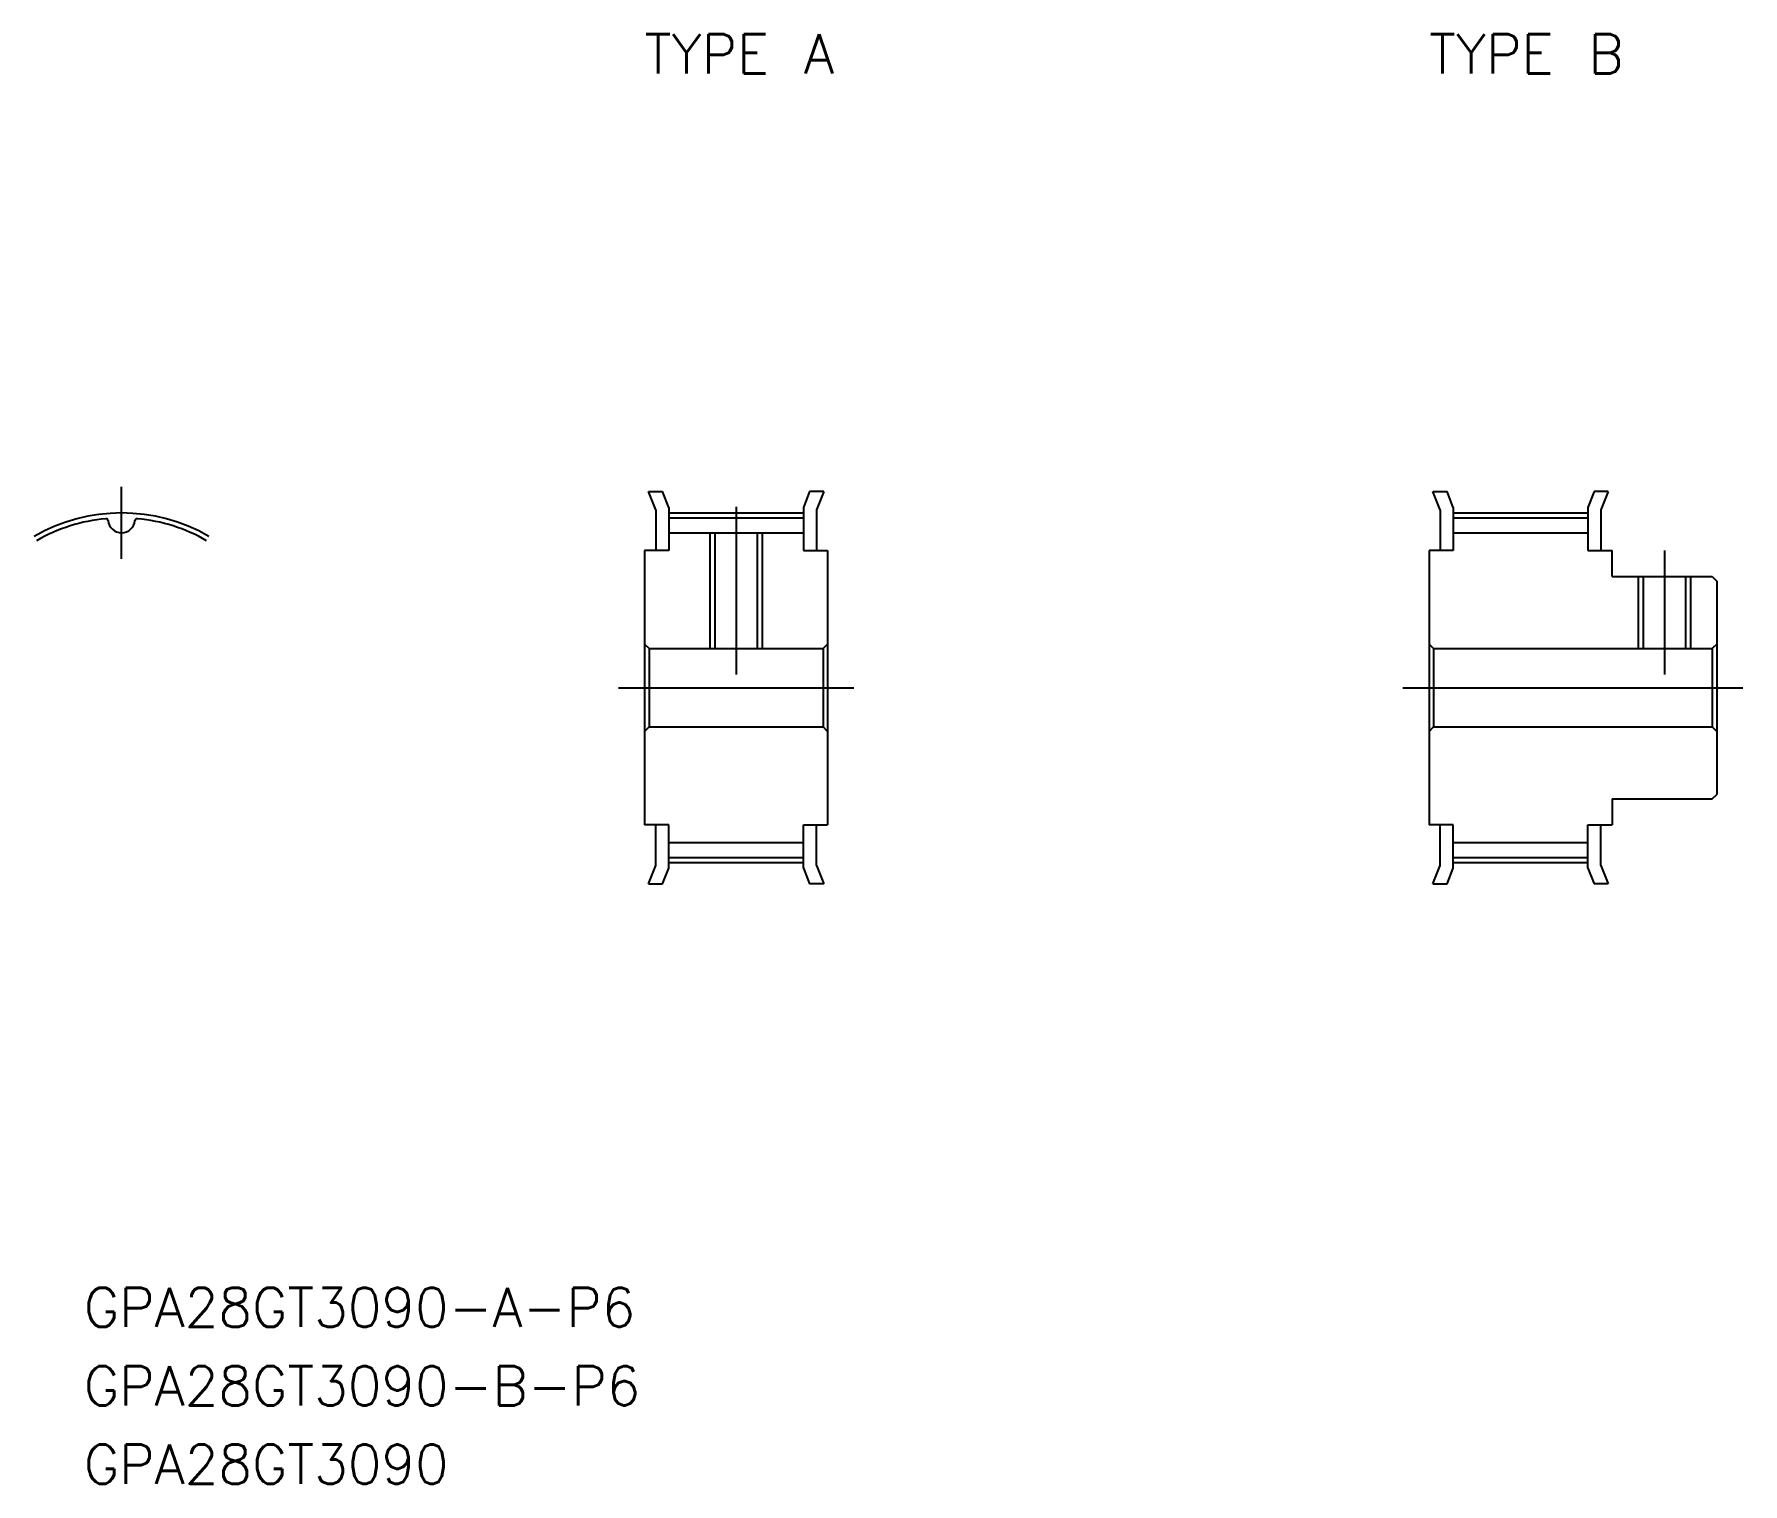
# Model space of a CAD drawing. Extents: x -7 to 124, y -61 to 50.
import ezdxf

# ---------------------------------------------------------------- set-up
doc = ezdxf.new("R2010")
doc.units = 0
doc.linetypes.add('CENTER', pattern=[50.8, 31.75, -6.35, 6.35, -6.35])
doc.layers.get('0').update_dxf_attribs({"linetype": 'CONTINUOUS'})
doc.layers.add('CENTER', color=1, linetype='CONTINUOUS')
doc.styles.get("Standard").update_dxf_attribs({"font": 'txt.shx', "height": 3, "bigfont": 'bigfont.shx'})

msp = doc.modelspace()

# ---------------------------------------------------------------- linework, layer by layer
at = {"color": 7, "linetype": 'CONTINUOUS'}
for p, q in [((40.85, 13.61), (40.3, 15)), ((40.3, 15), (41.38, 15)), ((41.85, 13.8), (41.38, 15)), ((52.62, 15), (52.15, 13.8)), ((53.7, 15), (52.62, 15)), ((53.7, 15), (53.15, 13.61)), ((100.85, 13.61), (100.3, 15)), ((100.3, 15), (101.38, 15)), ((101.85, 13.8), (101.38, 15)), ((112.62, 15), (112.15, 13.8)), ((113.7, 15), (112.62, 15)), ((113.7, 15), (113.15, 13.61)), ((40.85, 13.61), (40.85, 10.5)), ((41.85, 13.8), (41.85, 10.5)), ((52.15, 13.8), (52.15, 10.5)), ((53.15, 13.61), (53.15, 10.5)), ((100.85, 13.61), (100.85, 10.5)), ((101.85, 13.8), (101.85, 10.5)), ((112.15, 13.8), (112.15, 10.5)), ((113.15, 13.61), (113.15, 10.5)), ((41.85, 12.99), (52.15, 12.99)), ((41.85, 11.85), (52.15, 11.85)), ((45.38, 11.85), (45.38, 3)), ((48.62, 11.85), (48.62, 3)), ((101.85, 12.99), (112.15, 12.99)), ((101.85, 11.85), (112.15, 11.85)), ((40, 10.5), (40, -10.5)), ((41.85, 10.5), (40, 10.5)), ((52.15, 10.5), (54, 10.5)), ((54, 10.5), (54, -10.5)), ((100, 10.5), (100, -10.5)), ((101.85, 10.5), (100, 10.5)), ((112.15, 10.5), (114, 10.5)), ((114, 8.5), (114, 10.5)), ((114, 8.5), (121.66, 8.5)), ((116.38, 8.5), (116.38, 3)), ((119.62, 8.5), (119.62, 3)), ((121.66, 8.5), (122, 8.16)), ((122, 8.16), (122, -8.16)), ((40, 3.34), (40.34, 3)), ((40.34, 3), (53.66, 3)), ((40.34, 3), (40.34, -3)), ((54, 3.34), (53.66, 3)), ((53.66, 3), (53.66, -3)), ((100, 3.34), (100.34, 3)), ((100.34, 3), (121.66, 3)), ((100.34, 3), (100.34, -3)), ((122, 3.34), (121.66, 3)), ((121.66, 3), (121.66, -3)), ((40, -3.34), (40.34, -3)), ((40.34, -3), (53.66, -3)), ((54, -3.34), (53.66, -3)), ((100, -3.34), (100.34, -3)), ((100.34, -3), (121.66, -3)), ((122, -3.34), (121.66, -3)), ((114, -8.5), (121.66, -8.5)), ((114, -8.5), (114, -10.5)), ((121.66, -8.5), (122, -8.16)), ((41.85, -10.5), (40, -10.5)), ((40.85, -13.61), (40.85, -10.5)), ((41.85, -13.8), (41.85, -10.5)), ((52.15, -13.8), (52.15, -10.5)), ((52.15, -10.5), (54, -10.5)), ((53.15, -13.61), (53.15, -10.5)), ((101.85, -10.5), (100, -10.5)), ((100.85, -13.61), (100.85, -10.5)), ((101.85, -13.8), (101.85, -10.5)), ((112.15, -13.8), (112.15, -10.5)), ((112.15, -10.5), (114, -10.5)), ((113.15, -13.61), (113.15, -10.5)), ((41.85, -11.85), (52.15, -11.85)), ((41.85, -12.99), (52.15, -12.99)), ((101.85, -11.85), (112.15, -11.85)), ((101.85, -12.99), (112.15, -12.99)), ((40.3, -15), (40.85, -13.61)), ((41.38, -15), (41.85, -13.8)), ((52.15, -13.8), (52.62, -15)), ((53.15, -13.61), (53.7, -15)), ((100.3, -15), (100.85, -13.61)), ((101.38, -15), (101.85, -13.8)), ((112.15, -13.8), (112.62, -15)), ((113.15, -13.61), (113.7, -15)), ((40.3, -15), (41.38, -15)), ((53.7, -15), (52.62, -15)), ((100.3, -15), (101.38, -15)), ((113.7, -15), (112.62, -15))]:
    msp.add_line(p, q, dxfattribs=at)
at = {"color": 3, "linetype": 'CONTINUOUS'}
for p, q in [((45, 11.85), (45, 3)), ((49, 11.85), (49, 3)), ((116, 8.5), (116, 3)), ((120, 8.5), (120, 3))]:
    msp.add_line(p, q, dxfattribs=at)
at = {"color": 7, "linetype": 'CONTINUOUS'}
for centre, radius, start, end in [((0, 0), 12.99, 95.3341, 120), ((-1.19, 12.76), 0.171, 5.3935, 95.3341), ((0, 12.88), 1.03, 185.3935, 354.6065), ((1.19, 12.76), 0.171, 84.6659, 174.6065), ((0, 0), 12.99, 60, 84.6659)]:
    msp.add_arc(centre, radius, start, end, dxfattribs=at)
at = {"layer": 'CENTER', "color": 1, "linetype": 'CENTER'}
for p, q in [((0, 9.85), (0, 15.37)), ((41.85, 13.37), (52.15, 13.37)), ((47, 13.85), (47, 1)), ((101.85, 13.37), (112.15, 13.37)), ((118, 10.5), (118, 1)), ((38, 0), (56, 0)), ((98, 0), (124, 0)), ((41.85, -13.37), (52.15, -13.37)), ((101.85, -13.37), (112.15, -13.37))]:
    msp.add_line(p, q, dxfattribs=at)
msp.add_arc((0, 0), 13.37, 60, 120, dxfattribs=at)

# ---------------------------------------------------------------- texts
at = {"color": 7, "linetype": 'CONTINUOUS'}
for s, p in [('TYPE A', (40, 47)), ('TYPE B', (100, 47)), ('GPA28GT3090-A-P6', (-2.88, -48.9)), ('GPA28GT3090-B-P6', (-2.88, -54.9)), ('GPA28GT3090', (-2.88, -60.9))]:
    msp.add_text(s, height=3, dxfattribs=at).set_placement(p)

doc.saveas('drawing.dxf')
